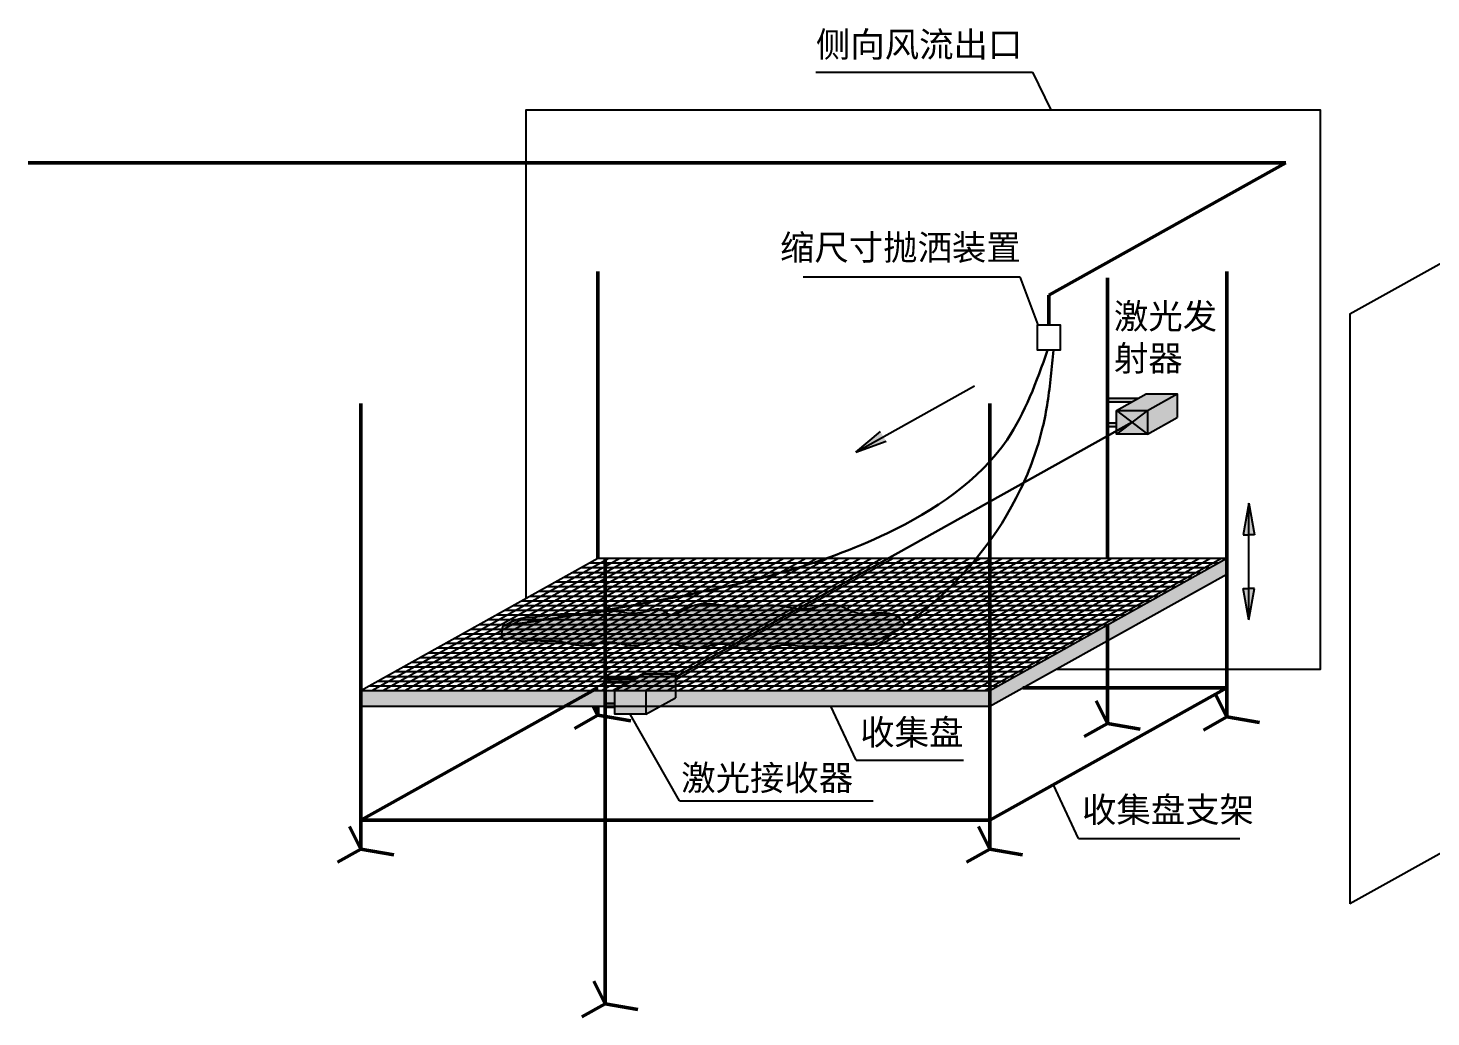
# Model space of a CAD drawing. Header units: millimetres. Extents: x -168 to 2937, y -666 to 1342.
# Drawn here: x 468.8 to 635.8, y 309.4 to 427.1 of the extents above; entities that cross this region are included whole.
import ezdxf

# ---------------------------------------------------------------- set-up
doc = ezdxf.new("R2010")
doc.units = ezdxf.units.MM
doc.linetypes.add('DASHED', pattern=[0.75, 0.5, -0.25])
doc.styles.add('说明', font='', dxfattribs={"height": 3})
doc.styles.get('说明').set_extended_font_data('SimSun')

msp = doc.modelspace()

# ---------------------------------------------------------------- hatches: boundary and pattern name
h = msp.add_hatch(color=3)
h.paths.add_polyline_path([(600.9076241436404, 383.0169395719651), (597.276747731288, 383.0169395719651), (597.276747731288, 382.5752599660073), (600.1159395434315, 382.5752599660073)])
h.paths.add_polyline_path([(598.3538532645406, 380.0793029937465), (597.276747731288, 380.0793029937465), (597.276747731288, 379.6376233877887), (598.3538532645406, 379.6376233877887)])
for color, points in [(5, [(605.5659723075026, 383.5583251577754), (601.8780258223225, 383.5583251577754), (598.3538532645406, 381.5921947742391), (602.0417997497208, 381.5921947742391)]), (150, [(605.5659723075028, 383.5583251577754), (602.0417997497208, 381.5921947742391), (602.0417997497208, 378.7660939189824), (605.5659723075028, 380.7322243025187)]), (256, [(567.3407079300175, 376.6284971265521), (570.5850342414998, 378.4942106499616), (570.2496877092957, 379.0773513970503)]), (256, [(570.9203807737041, 377.911069902873), (567.3407079300175, 376.6284971265521), (570.5850342414998, 378.4942106499616)]), (1, [(614.0790575404561, 370.5502591350814), (614.0790575404561, 366.8077278838011), (613.4063685873905, 366.8077278838011)]), (1, [(614.7517464935218, 366.8077278838011), (614.0790575404561, 370.5502591350814), (614.0790575404561, 366.8077278838011)]), (1, [(614.0790575404561, 356.6591158616014), (614.0790575404562, 360.4016471128818), (613.4063685873905, 360.4016471128818)]), (1, [(614.7517464935218, 360.4016471128818), (614.0790575404561, 356.6591158616014), (614.0790575404561, 360.4016471128818)]), (5, [(538.6428804787569, 348.2795360154057), (542.330826963937, 348.2795360154057), (545.8549995217189, 350.2456663989419), (542.1670530365387, 350.2456663989419)]), (150, [(542.330826963937, 348.2795360154057), (542.330826963937, 345.4534351601489), (545.8549995217189, 347.4195655436851), (545.8549995217189, 350.2456663989419)]), (2, [(542.330826963937, 345.4534351601489), (542.330826963937, 348.2795360154057), (538.6428804787569, 348.2795360154057), (538.6428804787569, 345.4534351601489)])]:
    msp.add_hatch(color=color).paths.add_polyline_path(points)
h = msp.add_hatch(color=2)
h.paths.add_polyline_path([(602.0417997497208, 381.5921947742391), (598.3538532645406, 381.5921947742391), (600.1978265071307, 380.1791443466108)])
h.paths.add_polyline_path([(602.0417997497208, 381.5921947742391), (600.1978265071307, 380.1791443466108), (602.0417997497208, 378.7660939189824)])
h.paths.add_polyline_path([(600.1978265071307, 380.1791443466108), (598.3538532645406, 378.7660939189824), (602.0417997497208, 378.7660939189824)])
h.paths.add_polyline_path([(600.1978265071307, 380.1791443466108), (598.3538532645406, 379.150394545277), (598.3538532645406, 378.7660939189824)], flags=17)
h.paths.add_polyline_path([(600.1978265071307, 380.1791443466108), (598.3538532645406, 381.5921947742391), (598.3538532645406, 379.150394545277)])
h = msp.add_hatch(color=255)
h.paths.add_polyline_path([(611.4671719824453, 362.1225497632599), (611.4671719824453, 363.999574409416), (595.5959855699689, 355.1450642182417), (598.9604413576701, 355.1450642182417)])
h.paths.add_polyline_path([(598.9604413576701, 355.1450642182417), (595.5959855699689, 355.1450642182417), (583.2737915201899, 348.2705313411262), (583.2737915201899, 346.39350669497)])
h.paths.add_polyline_path([(583.2737915201899, 348.2705313411262), (524.3168477932518, 348.2705313411262), (520.9523920055505, 346.39350669497), (583.2737915201899, 346.39350669497)])
h.paths.add_polyline_path([(524.3168477932518, 348.2705313411262), (508.4456613807754, 348.2705313411262), (508.4456613807754, 346.39350669497), (520.9523920055505, 346.39350669497)])
h = msp.add_hatch(color=140)
edge = h.paths.add_edge_path()
edge.add_spline(control_points=[(567.1078045475551, 357.6377983730556), (566.2961186901043, 357.95660441362), (564.5256501504848, 359.0006206393811), (561.2713772996726, 357.5011858499622), (557.4146350340365, 358.8462806795657), (552.7322590678461, 357.7672611685691), (549.0523081083466, 359.208166247695), (546.8417768149653, 357.8321506754565), (546.4704583722264, 357.6377983730556)], knot_values=[21.23040155068355, 21.23040155068355, 21.23040155068355, 21.23040155068355, 23.80191644475923, 26.90883749699029, 30.99147413144302, 35.47055070107217, 40.92934960696578, 42.06789289563804, 42.06789289563804, 42.06789289563804, 42.06789289563804], degree=3, periodic=0)
edge.add_line((546.4704583722264, 357.6377983730556), (567.1078045475551, 357.6377983730556))
edge = h.paths.add_edge_path()
edge.add_spline(control_points=[(571.7953966062792, 355.1450642182416), (572.2875214649987, 355.4658840282477), (572.7736825179747, 355.7957494365408), (573.2533627577645, 356.1350528752972)], knot_values=[38.24914659889313, 38.24914659889313, 38.24914659889313, 38.24914659889313, 40.00687960590923, 40.00687960590923, 40.00687960590923, 40.00687960590923], degree=3, periodic=0)
edge.add_spline(control_points=[(573.2533627577645, 356.1350528752973), (572.9818476761893, 356.4594981051019), (572.1925251873162, 357.4026940219057), (570.2055664461341, 357.6712720665816), (568.4339214297372, 357.2014391569618), (567.4792243148651, 357.4919157457849), (567.1078045475551, 357.6377983730556)], knot_values=[42.06789289563803, 42.06789289563803, 42.06789289563803, 42.06789289563803, 43.31246779569348, 45.68600114952036, 47.51707366834722, 48.69377454938908, 48.69377454938908, 48.69377454938908, 48.69377454938908], degree=3, periodic=0)
edge.add_line((567.1078045475551, 357.6377983730556), (546.4704583722263, 357.6377983730556))
edge.add_spline(control_points=[(546.4704583722264, 357.6377983730556), (545.9389386144026, 357.3595948775799), (545.2857531365439, 357.1167585223907), (544.7180945110235, 357.544599339343), (544.592605387593, 357.6377983730556)], knot_values=[19.14589793514648, 19.14589793514648, 19.14589793514648, 19.14589793514648, 20.77565337794911, 21.23040155068355, 21.23040155068355, 21.23040155068355, 21.23040155068355], degree=3, periodic=0)
edge.add_line((544.592605387593, 357.6377983730556), (542.2063956257376, 357.6377983730556))
edge.add_spline(control_points=[(542.2063956257375, 357.6377983730556), (541.4841041057417, 357.4801645741127), (540.5340929605266, 357.405800133178), (539.5730698776104, 357.5925848915053), (539.3155726958564, 357.6377983730556)], knot_values=[13.76922508624911, 13.76922508624911, 13.76922508624911, 13.76922508624911, 15.91041291948569, 16.69180168459071, 16.69180168459071, 16.69180168459071, 16.69180168459071], degree=3, periodic=0)
edge.add_line((539.3155726958566, 357.6377983730556), (536.747216860954, 357.6377983730556))
edge.add_spline(control_points=[(536.747216860938, 357.6377983730536), (536.7111641584863, 357.6331419628917), (536.6751057828549, 357.6284170731327), (536.6390418430308, 357.6236402592311)], knot_values=[11.07647859446061, 11.07647859446061, 11.07647859446061, 11.07647859446061, 11.18483868937462, 11.18483868937462, 11.18483868937462, 11.18483868937462], degree=3, periodic=0)
edge.add_line((536.6390418430308, 357.6236402592311), (536.6390418430308, 355.1450642182417))
edge.add_line((536.6390418430308, 355.1450642182417), (571.7953966062792, 355.1450642182417))
edge = h.paths.add_edge_path()
edge.add_line((536.6390418430308, 355.1450642182417), (534.0470877800923, 353.699017081696))
edge.add_spline(control_points=[(534.047087780089, 353.6990170816964), (534.2931541339804, 353.6575998455549), (535.2557088797018, 353.5479502161786), (536.8548478829766, 353.9650380801686), (538.7282419763245, 354.1118943815083), (540.5691141149277, 353.3778635207597), (543.1793673504901, 354.1798296389676), (546.0187355996122, 353.7593831410829), (548.7800004610058, 353.06991497839), (551.3664185162377, 354.3066752391567), (554.8039323541723, 352.468525245927), (558.2437436658838, 353.9938606589885), (561.1477461096559, 353.4222949204571), (563.1877005658293, 353.5733388755642), (565.1924469952329, 353.3788842881769), (567.2360378386475, 354.032098520232), (568.7559297698149, 353.6030243332805), (569.5124549818546, 353.7438309367759)], knot_values=[11.59944483250466, 11.59944483250466, 11.59944483250466, 11.59944483250466, 12.35183915300429, 14.54231154264063, 16.45575990681504, 17.89243121820617, 20.29761392828616, 24.24515229601366, 26.46752811943578, 28.58251929860627, 32.27899619593191, 36.89875887323735, 38.96562262110845, 41.02494242223023, 43.025424214374, 44.93105456690949, 47.35057299633272, 47.35057299633272, 47.35057299633272, 47.35057299633424], degree=3, periodic=0)
edge.add_spline(control_points=[(569.5124549818547, 353.7438309367753), (570.2859969906873, 354.1909397519992), (571.0475822197844, 354.6575585270655), (571.7953966062792, 355.1450642182416)], knot_values=[40.00687960590923, 40.00687960590923, 40.00687960590923, 40.00687960590923, 42.67786443216497, 42.67786443216497, 42.67786443216497, 42.67786443216497], degree=3, periodic=0)
edge.add_line((571.7953966062792, 355.1450642182417), (536.6390418430308, 355.1450642182417))
edge = h.paths.add_edge_path()
edge.add_spline(control_points=[(525.3916266525591, 355.9660710578049), (525.2139209731067, 355.7791246532582), (525.1662988028876, 355.2002220372635), (525.2143177224859, 354.0866882985038), (526.4920868549242, 354.8177920437569), (527.4074568327643, 353.9787150315295), (528.610553520147, 354.3558079383029), (530.0060083819858, 354.0911147963996), (531.8377552015227, 354.3223931375076), (533.2309347157993, 353.8363898011141), (534.047087780089, 353.6990170816964)], knot_values=[1.213769092487148, 1.213769092487207, 1.213769092487207, 1.213769092487207, 2.144050504641445, 2.742682054997386, 3.958987411837631, 4.833423113431671, 6.158384614112595, 7.337969264012979, 9.10390279468076, 11.59944483250466, 11.59944483250466, 11.59944483250466, 11.59944483250466], degree=3, periodic=0)
edge.add_line((534.0470877800919, 353.6990170816957), (536.6390418430308, 355.1450642182416))
edge.add_line((536.6390418430308, 355.1450642182417), (536.6390418430308, 357.6236402592311))
edge.add_spline(control_points=[(536.6390418430308, 357.6236402592311), (536.1273479560964, 357.5558643455514), (535.6145339188922, 357.4776353716761), (535.1009110363552, 357.4362414840239)], knot_values=[9.53900935437473, 9.53900935437473, 9.53900935437473, 9.53900935437473, 11.076478594436, 11.07647859446061, 11.07647859446061, 11.07647859446061], degree=3, periodic=0)
edge.add_spline(control_points=[(535.1009110363468, 357.4362414840211), (532.2710844725718, 356.9713622895535), (529.4350208885782, 356.538704718825), (526.5935753015908, 356.1350528752819)], knot_values=[67.04646882409786, 67.04646882409786, 67.04646882409786, 67.04646882409786, 75.66431107633738, 75.66431107633738, 75.66431107633738, 75.66431107633738], degree=3, periodic=0)
edge.add_spline(control_points=[(526.5935753015908, 356.1350528752819), (526.1930318995471, 356.0781522316819), (525.7923815515364, 356.0218279618867), (525.3916266525591, 355.9660710578049)], knot_values=[75.66431107633738, 75.66431107633738, 75.66431107633738, 75.66431107633738, 76.87912225195706, 76.87912225195706, 76.87912225195706, 76.87912225195706], degree=3, periodic=0)
edge = h.paths.add_edge_path(flags=17)
edge.add_spline(control_points=[(535.100911036347, 357.4362414840233), (533.8054163296495, 357.3318349940371), (531.7025788854316, 357.5419057943947), (529.2924703398538, 356.9893155975916), (527.3830892007519, 356.9834770013945), (526.3937086429783, 356.4732804395776), (525.7378128544292, 356.1350528752711)], knot_values=[0, 2.461852943724807e-11, 2.461852943724807e-11, 2.461852943724807e-11, 3.877909902330877, 6.269691330543512, 7.371661404789362, 9.539009354399349, 9.539009354399349, 9.539009354399349, 9.539009354399349], degree=3, periodic=0)
edge.add_spline(control_points=[(525.737812854429, 356.135052875271), (525.9804527369164, 356.1824127441316), (526.2870140193231, 356.1587328097014), (526.5935753017297, 356.1350528752711)], knot_values=[0, 0, 0, 0, 0.7671340923366422, 0.7671340923366422, 0.7671340923366422, 0.7671340923366422], degree=3, periodic=0)
edge.add_spline(control_points=[(526.5935753015908, 356.1350528752819), (529.4350208885782, 356.538704718825), (532.2710844725718, 356.9713622895535), (535.1009110363468, 357.4362414840211)], knot_values=[67.04646882409784, 67.04646882409784, 67.04646882409784, 67.04646882409784, 75.66431107633737, 75.66431107633737, 75.66431107633737, 75.66431107633737], degree=3, periodic=0)
h = msp.add_hatch(color=3)
h.paths.add_polyline_path([(541.1366053259778, 349.6707812254263), (537.5057289136254, 349.6707812254263), (537.5057289136254, 349.2291016194685), (540.3449207257689, 349.2291016194685)])
h.paths.add_polyline_path([(538.6428804787569, 346.7331446472078), (537.5057289136254, 346.7331446472078), (537.5057289136254, 346.29146504125), (538.6428804787569, 346.29146504125)])

# ---------------------------------------------------------------- linework, layer by layer
for p, q in [((562.5803562272592, 421.8394111896693), (588.357624092986, 421.8394111896694)), ((588.357624092986, 421.8394111896694), (590.5105066790093, 417.3341970804333)), ((626.1045488846642, 393.0634327957197), (678.4007771619308, 422.2394171365646)), ((561.0700956029425, 397.4709314026323), (586.8473634686693, 397.4709314026323)), ((586.8473634686693, 397.4709314026323), (589.0002460546925, 391.7796813212184)), ((600.9076241436404, 383.0169395719651), (597.276747731288, 383.0169395719651)), ((600.1159395434315, 382.5752599660073), (597.276747731288, 382.5752599660073)), ((598.3538532645406, 381.5921947742391), (602.0417997497208, 378.7660939189824)), ((602.0417997497208, 381.5921947742391), (598.3538532645406, 378.7660939189824)), ((567.3407079300175, 376.6284971265521), (570.2496877092957, 379.0773513970503)), ((598.3538532645406, 380.0793029937465), (597.276747731288, 380.0793029937465)), ((598.3538532645406, 379.6376233877887), (597.276747731288, 379.6376233877887)), ((567.3407079300175, 376.6284971265521), (570.9203807737041, 377.911069902873)), ((535.3125699015916, 354.4050275871712), (535.3125699015916, 354.4050275871712)), ((678.4007771619308, 352.0721323487217), (626.1045488846642, 322.8961480078767)), ((541.1366053259778, 349.6707812254263), (537.5057289136254, 349.6707812254263)), ((537.5057289136254, 349.6707812254263), (541.1366053259778, 349.6707812254263)), ((540.3449207257689, 349.2291016194685), (537.5057289136254, 349.2291016194685)), ((537.5057289136254, 349.2291016194685), (540.3449207257689, 349.2291016194685)), ((545.8549995217189, 350.2456663989419), (542.330826963937, 348.2795360154057)), ((538.6428804787569, 346.7331446472078), (537.5057289136254, 346.7331446472078)), ((537.5057289136254, 346.7331446472078), (538.6428804787569, 346.7331446472078)), ((538.6428804787569, 346.29146504125), (537.5057289136254, 346.29146504125)), ((537.5057289136254, 346.29146504125), (538.6428804787569, 346.29146504125)), ((538.6428804787569, 346.29146504125), (538.6428804787569, 346.7331446472078)), ((567.3533733507245, 340.0038080803839), (564.3419344664871, 346.39350669497)), ((546.3528840103941, 335.1481504397906), (540.486853721347, 345.4534351601489)), ((567.3533733507245, 340.0038080803839), (580.1519864583256, 340.0038080803839)), ((593.8388099793606, 330.6800140832511), (590.8273710951232, 337.0697126978372)), ((546.3528840103941, 335.1481504397906), (569.3903876040761, 335.1481504397906)), ((593.8388099793606, 330.6800140832511), (613.0367296407622, 330.6800140832511))]:
    msp.add_line(p, q)
at = {"color": 150, "lineweight": 50, "ltscale": 5}
for p in [(468.8357155085957, 411.0236280021919), (590.2985953251692, 395.294584933902)]:
    msp.add_line(p, (618.4919757874245, 411.0236280021919), dxfattribs=at)
at = {"color": 252, "lineweight": 50, "ltscale": 5}
for p, q in [((536.6390418430308, 363.999574409416), (536.6390418430308, 398.1231715853176)), ((597.276747731288, 363.999574409416), (597.276747731288, 397.3462881445705)), ((611.4671719824453, 362.1225497632599), (611.4671719824452, 398.1231715853177)), ((508.4456613807754, 346.39350669497), (508.4456613807754, 382.3941285170278)), ((583.2737915201899, 346.3935066949701), (583.2737915201899, 382.3941285170278)), ((537.5057289136254, 330.6534160628772), (537.5057289136254, 364.0001297980317)), ((611.4671719824453, 362.1225497632599), (611.4671719824453, 345.1225497632599)), ((597.276747731288, 356.139716163745), (597.2767477312881, 344.3456663225127)), ((508.4456613807754, 332.855582412434), (536.6390418430308, 348.5846254807239)), ((583.2737915201899, 332.855582412434), (611.4671719824452, 348.5846254807239)), ((587.2012424971215, 348.584625480724), (611.4671719824453, 348.584625480724)), ((508.4456613807754, 346.39350669497), (508.4456613807754, 329.39350669497)), ((583.2737915201899, 346.39350669497), (583.2737915201899, 329.39350669497)), ((533.8540065011199, 343.7688802143082), (536.6390418430308, 345.3226470958026)), ((594.4917123893772, 342.7918994410182), (597.2767477312881, 344.3456663225126)), ((608.6821366405344, 343.5687828817655), (611.4671719824453, 345.1225497632598)), ((508.4456613807754, 332.855582412434), (583.2737915201899, 332.855582412434)), ((537.5057289136254, 330.6534160628772), (537.5057289136255, 310.999507975974)), ((505.6606260388646, 327.8397398134756), (508.4456613807754, 329.39350669497)), ((580.4887561782791, 327.8397398134755), (583.2737915201899, 329.3935066949699)), ((534.7206935717146, 309.4457410944795), (537.5057289136255, 310.9995079759739))]:
    msp.add_line(p, q, dxfattribs=at)
at = {"color": 150, "lineweight": 50}
msp.add_line((590.2985953251692, 391.7796813212184), (590.2985953251692, 395.294584933902), dxfattribs=at)
at = {"color": 7, "ltscale": 5}
for p, q in [((567.3407079300175, 376.6284971265522), (581.4373981611452, 384.4930186606971)), ((598.3538532645406, 381.5921947742391), (601.8780258223225, 383.5583251577754)), ((602.0417997497208, 381.5921947742391), (605.5659723075026, 383.5583251577754)), ((602.0417997497208, 378.7660939189824), (605.5659723075028, 380.7322243025187)), ((522.7617116979976, 348.2705313411262), (550.9550921602529, 363.999574409416)), ((524.063170817745, 348.2705313411262), (552.2565512800004, 363.999574409416)), ((525.3646299374925, 348.2705313411262), (553.5580103997479, 363.999574409416)), ((526.66608905724, 348.2705313411262), (554.8594695194954, 363.999574409416)), ((527.9675481769875, 348.2705313411262), (556.1609286392428, 363.999574409416)), ((529.269007296735, 348.2705313411262), (557.4623877589903, 363.999574409416)), ((530.5704664164824, 348.2705313411262), (558.7638468787377, 363.999574409416)), ((531.8719255362299, 348.2705313411262), (560.0653059984852, 363.999574409416)), ((533.1733846559773, 348.2705313411262), (561.3667651182327, 363.999574409416)), ((534.4748437757248, 348.2705313411262), (562.6682242379802, 363.999574409416)), ((535.7763028954723, 348.2705313411262), (563.9696833577277, 363.999574409416)), ((537.0777620152198, 348.2705313411262), (565.2711424774751, 363.999574409416)), ((538.3792211349672, 348.2705313411262), (566.5726015972225, 363.999574409416)), ((539.6806802547147, 348.2705313411262), (567.87406071697, 363.999574409416)), ((540.9821393744622, 348.2705313411262), (569.1755198367175, 363.999574409416)), ((542.2835984942096, 348.2705313411262), (570.476978956465, 363.999574409416)), ((543.5850576139571, 348.2705313411262), (571.7784380762125, 363.999574409416)), ((544.8865167337046, 348.2705313411262), (573.0798971959599, 363.999574409416)), ((546.1879758534521, 348.2705313411262), (574.3813563157074, 363.999574409416)), ((547.4894349731995, 348.2705313411262), (575.6828154354548, 363.999574409416)), ((548.790894092947, 348.2705313411262), (576.9842745552023, 363.999574409416)), ((550.0923532126944, 348.2705313411262), (578.2857336749498, 363.999574409416)), ((551.3938123324419, 348.2705313411262), (579.5871927946973, 363.999574409416)), ((552.6952714521894, 348.2705313411262), (580.8886519144447, 363.999574409416)), ((553.996730571937, 348.2705313411262), (582.1901110341922, 363.999574409416)), ((555.2981896916843, 348.2705313411262), (583.4915701539397, 363.999574409416)), ((556.5996488114318, 348.2705313411262), (584.7930292736871, 363.999574409416)), ((557.9011079311792, 348.2705313411262), (586.0944883934346, 363.999574409416)), ((559.2025670509267, 348.2705313411262), (587.3959475131821, 363.999574409416)), ((560.5040261706743, 348.2705313411262), (588.6974066329296, 363.999574409416)), ((580.0259129668864, 348.2705313411262), (608.2192934291417, 363.999574409416)), ((581.3273720866338, 348.2705313411262), (609.520752548889, 363.999574409416)), ((582.6288312063813, 348.2705313411262), (610.8222116686366, 363.999574409416)), ((538.6428804787569, 348.2795360154057), (542.1670530365387, 350.2456663989419)), ((538.6428804787569, 348.2795360154057), (542.1670530365387, 350.2456663989419)), ((542.330826963937, 345.4534351601489), (545.854999521719, 347.4195655436852)), ((542.330826963937, 345.4534351601489), (545.854999521719, 347.4195655436852))]:
    msp.add_line(p, q, dxfattribs=at)
at = {"color": 6, "lineweight": 30, "ltscale": 5}
msp.add_line((545.854999521719, 349.8613657726473), (600.1978265071307, 380.1791443466108), dxfattribs=at)
at = {"color": 1}
for p, q in [((614.0790575404561, 370.5502591350814), (613.4063685873905, 366.8077278838011)), ((614.0790575404561, 356.6591158616014), (614.0790575404562, 370.5502591350818)), ((614.0790575404561, 370.5502591350814), (614.7517464935218, 366.8077278838011)), ((613.4063685873905, 366.8077278838011), (614.0790575404561, 366.8077278838011)), ((614.7517464935218, 366.8077278838011), (614.0790575404561, 366.8077278838011)), ((614.0790575404561, 356.6591158616014), (613.4063685873905, 360.4016471128818)), ((613.4063685873905, 360.4016471128818), (614.0790575404561, 360.4016471128818)), ((614.0790575404561, 356.6591158616014), (614.7517464935218, 360.4016471128818)), ((614.7517464935218, 360.4016471128818), (614.0790575404561, 360.4016471128818))]:
    msp.add_line(p, q, dxfattribs=at)
at = {"ltscale": 5}
for p, q in [((508.4456613807754, 348.2705313411262), (536.6390418430308, 363.999574409416)), ((509.7471205005229, 348.2705313411262), (537.9405009627783, 363.999574409416)), ((511.0485796202704, 348.2705313411262), (539.2419600825257, 363.999574409416)), ((512.3500387400179, 348.2705313411262), (540.5434192022732, 363.999574409416)), ((513.6514978597653, 348.2705313411262), (541.8448783220206, 363.999574409416)), ((514.9529569795128, 348.2705313411262), (543.1463374417681, 363.999574409416)), ((516.2544160992602, 348.2705313411262), (544.4477965615156, 363.999574409416)), ((517.5558752190077, 348.2705313411262), (545.7492556812631, 363.999574409416)), ((518.8573343387552, 348.2705313411262), (547.0507148010106, 363.999574409416)), ((520.1587934585027, 348.2705313411262), (548.352173920758, 363.999574409416)), ((521.4602525782501, 348.2705313411262), (549.6536330405054, 363.999574409416)), ((536.6390418430308, 363.999574409416), (611.4671719824452, 363.999574409416)), ((561.8054852904218, 348.2705313411262), (589.998865752677, 363.999574409416)), ((563.1069444101693, 348.2705313411262), (591.3003248724245, 363.999574409416)), ((564.4084035299167, 348.2705313411262), (592.6017839921719, 363.999574409416)), ((565.7098626496642, 348.2705313411262), (593.9032431119194, 363.999574409416)), ((567.0113217694116, 348.2705313411262), (595.2047022316669, 363.999574409416)), ((568.3127808891591, 348.2705313411262), (596.5061613514144, 363.999574409416)), ((569.6142400089066, 348.2705313411262), (597.807620471162, 363.999574409416)), ((570.9156991286541, 348.2705313411262), (599.1090795909093, 363.999574409416)), ((572.2171582484016, 348.2705313411262), (600.4105387106569, 363.999574409416)), ((573.518617368149, 348.2705313411262), (601.7119978304042, 363.999574409416)), ((574.8200764878964, 348.2705313411262), (603.0134569501517, 363.999574409416)), ((576.1215356076439, 348.2705313411262), (604.3149160698993, 363.999574409416)), ((577.4229947273914, 348.2705313411262), (605.6163751896468, 363.999574409416)), ((578.7244538471389, 348.2705313411262), (606.9178343093942, 363.999574409416)), ((533.6332487025971, 362.3226470958027), (608.4613788420116, 362.3226470958027)), ((534.64075219547, 362.8847317259897), (609.4688823348845, 362.8847317259897)), ((535.6482556883429, 363.4468163561768), (610.4763858277573, 363.4468163561768)), ((530.6107382239786, 360.6363932052415), (605.438868363393, 360.6363932052415)), ((531.6182417168515, 361.1984778354285), (606.4463718562658, 361.1984778354285)), ((532.6257452097243, 361.7605624656156), (607.4538753491388, 361.7605624656156)), ((527.58822774536, 358.9501393146803), (602.4163578847745, 358.9501393146803)), ((528.5957312382328, 359.5122239448674), (603.4238613776472, 359.5122239448674)), ((529.6032347311057, 360.0743085750544), (604.4313648705202, 360.0743085750544)), ((524.5657172667413, 357.2638854241192), (599.3938474061558, 357.2638854241192)), ((525.5732207596142, 357.8259700543062), (600.4013508990287, 357.8259700543062)), ((526.580724252487, 358.3880546844932), (601.4088543919015, 358.3880546844932)), ((521.5432067881227, 355.577631533558), (596.3713369275372, 355.577631533558)), ((521.5432067881227, 355.577631533558), (596.3713369275372, 355.577631533558)), ((522.5507102809956, 356.139716163745), (597.37884042041, 356.139716163745)), ((523.5582137738685, 356.7018007939321), (598.3863439132829, 356.7018007939321)), ((518.5206963095042, 353.8913776429968), (593.3488264489185, 353.8913776429968)), ((519.528199802377, 354.4534622731838), (594.3563299417915, 354.4534622731838)), ((520.5357032952498, 355.0155469033709), (595.3638334346643, 355.0155469033709)), ((515.4981858308855, 352.2051237524356), (590.3263159702999, 352.2051237524356)), ((516.5056893237584, 352.7672083826227), (591.3338194631729, 352.7672083826227)), ((517.5131928166313, 353.3292930128097), (592.3413229560457, 353.3292930128097)), ((513.4831788451397, 351.0809544920615), (588.3113089845542, 351.0809544920615)), ((514.4906823380127, 351.6430391222485), (589.3188124774271, 351.6430391222485)), ((510.4606683665212, 349.3947006015003), (585.2887985059356, 349.3947006015003)), ((511.468171859394, 349.9567852316874), (586.2963019988085, 349.9567852316874)), ((512.4756753522669, 350.5188698618745), (587.3038054916814, 350.5188698618745)), ((509.4531648736483, 348.8326159713133), (584.2812950130627, 348.8326159713133))]:
    msp.add_line(p, q, dxfattribs=at)
at = {"color": 253, "ltscale": 5}
for p, q in [((583.2737915201899, 348.2705313411262), (611.4671719824452, 363.999574409416)), ((583.2737915201899, 346.39350669497), (611.4671719824452, 362.1225497632599)), ((508.4456613807754, 348.2705313411262), (583.2737915201899, 348.2705313411262)), ((508.4456613807754, 346.39350669497), (583.2737915201899, 346.39350669497))]:
    msp.add_line(p, q, dxfattribs=at)
at = {"color": 252, "lineweight": 50}
for p, q in [((611.4671719824453, 345.1225497632599), (610.1217578056784, 347.8133608345583)), ((536.6390418430308, 345.3226470958026), (536.1036086045494, 346.39350669497)), ((597.2767477312881, 344.3456663225127), (595.9313335545212, 347.0364773938111)), ((536.6390418430308, 345.3226470958026), (540.5384282269813, 344.6673715123121)), ((597.2767477312881, 344.3456663225127), (601.1761341152386, 343.6903907390222)), ((611.4671719824453, 345.1225497632599), (615.3665583663958, 344.4672741797694)), ((508.4456613807754, 329.39350669497), (507.1002472040086, 332.0843177662684)), ((583.2737915201899, 329.39350669497), (581.928377343423, 332.0843177662684)), ((508.4456613807754, 329.39350669497), (512.345047764726, 328.7382311114795)), ((583.2737915201899, 329.39350669497), (587.1731779041405, 328.7382311114795)), ((537.5057289136255, 310.9995079759739), (536.1603147368586, 313.6903190472723)), ((537.5057289136255, 310.9995079759739), (541.405115297576, 310.3442323924834))]:
    msp.add_line(p, q, dxfattribs=at)
at = {"color": 252, "linetype": 'DASHED', "lineweight": 50, "ltscale": 5}
msp.add_line((536.6390418430308, 346.39350669497), (536.6390418430308, 345.3226470958027), dxfattribs=at)
for points in [[(528.1134619170612, 359.2431666413851), (528.1134619170612, 417.3341970804333), (622.5864310492784, 417.3341970804333), (622.5864310492784, 350.7696866210247), (591.1178355024508, 350.7696866210247)], [(626.1045488846642, 393.0634327957197), (626.1045488846642, 322.8961480078767)], [(601.8780258223226, 383.5583251577754), (605.5659723075028, 383.5583251577754), (605.5659723075028, 380.7322243025186)], [(542.1670530365388, 350.2456663989419), (545.854999521719, 350.2456663989419), (545.854999521719, 347.4195655436851)], [(542.1670530365387, 350.2456663989419), (545.8549995217189, 350.2456663989419), (545.8549995217189, 347.4195655436851)], [(542.1670530365387, 350.2456663989419), (545.8549995217189, 350.2456663989419), (545.8549995217189, 347.4195655436851)]]:
    msp.add_lwpolyline(points)
for points in [[(588.9385825078393, 391.7796813212184), (591.6586081424991, 391.7796813212184), (591.6586081424991, 388.7422369830765), (588.9385825078393, 388.7422369830765)], [(598.3538532645406, 381.5921947742391), (602.0417997497208, 381.5921947742391), (602.0417997497208, 378.7660939189824), (598.3538532645406, 378.7660939189824)], [(538.6428804787569, 348.2795360154057), (542.330826963937, 348.2795360154057), (542.330826963937, 345.4534351601489), (538.6428804787569, 345.4534351601489)], [(538.6428804787569, 348.2795360154057), (542.330826963937, 348.2795360154057), (542.330826963937, 345.4534351601489), (538.6428804787569, 345.4534351601489)]]:
    msp.add_lwpolyline(points, close=True)
at = {"color": 150, "lineweight": 30, "ltscale": 5}
for points, knots in [([(590.1393224674262, 388.7422369830765), (588.8153682901399, 385.0070429972287), (585.4412882602254, 375.4879496239691), (568.7857406151253, 364.4588420051325), (547.6729174513523, 359.4492921663654), (532.1949383022588, 356.9126136853786), (525.3916266525591, 355.9660710578049)], [0, 0, 0, 0, 11.67433637300789, 29.75189466104318, 56.25619526000038, 76.87912225195709, 76.87912225195709, 76.87912225195709, 76.87912225195709]), ([(590.8295048509794, 388.7422369830765), (590.739111928643, 387.7086822443206), (590.4694002977313, 384.6247932957082), (589.6588366038073, 378.974793363049), (585.9445553054766, 368.7364847326505), (578.985528896857, 360.0931069663959), (572.333696754213, 355.4560409360085), (570.7029184386231, 354.4534622731838)], [0, 0, 0, 0, 3.113446757283894, 9.28980699990715, 17.05909035494869, 35.57022206271471, 41.29633532068569, 41.29633532068569, 41.29633532068569, 41.29633532068569])]:
    msp.add_open_spline(points, degree=3, knots=knots, dxfattribs=at)
for points in [[(525.7378128544292, 356.1350528752711), (527.7552929563135, 356.926994270312), (528.8538480815253, 357.0136815323773), (531.2244149576716, 357.3315354077049), (535.1009110363717, 357.4362414840252), (538.8095205694117, 357.7139214097872), (540.0861666868575, 357.5113739527445), (542.6799859742434, 357.7544307849781), (544.1795375705628, 357.8962138886905), (544.9698418548214, 357.3898458271716), (547.6041901061747, 358.2405438683576), (553.0629520242992, 358.2606390473464), (557.5389625472744, 358.4263397257272), (561.6005284302039, 358.0120880297754), (564.6674239275194, 358.5091900649176), (568.2316550955102, 357.3492858973403), (570.0552147612154, 357.5149865757211), (572.3761091418596, 357.0178851216667), (573.2533627577645, 356.1350528752973)], [(526.5935753017297, 356.1350528752711), (525.3916266525591, 355.9660710578049), (525.183500529102, 355.0593698818188), (525.293871852637, 354.4710010315024), (526.5079516328394, 354.5445469925201), (527.3173371972377, 354.213589586853), (528.6417883009751, 354.2503625673618), (529.819077958578, 354.1768166063442), (531.5850114892457, 354.1768166063442), (534.7857664914493, 353.6252207365366), (536.9563942379211, 353.9194051616948), (538.8694892147234, 353.9561781422036), (540.2675205636597, 353.6252207365366), (542.6588890457283, 353.882632181186), (546.5954503228679, 353.5884477560278), (548.8028681919391, 353.3310363113784), (550.8631246148759, 353.8090856390805), (554.5025454884089, 353.1621257038803), (559.0918872510019, 353.6914170988076), (561.1512070521237, 353.5149866338319), (563.2105268532455, 353.5149866338319), (565.2110086453893, 353.5149866338319), (567.0938153753141, 353.8090374087915), (569.5124549818561, 353.7438309367761), (571.7953966062792, 355.1450642182417)]]:
    msp.add_spline(points, degree=3)

# ---------------------------------------------------------------- texts
at = {"char_height": 3, "attachment_point": 1, "style": '说明'}
for s, width, insert in [('侧向风流出口', 32.63597356161586, (562.5803562272592, 426.6194818696079)), ('缩尺寸抛洒装置', 32.63597356161586, (558.30681299401, 402.4754838470557)), ('激光发射器', 13.66213636864427, (598.0385920926819, 394.2945822512191)), ('收集盘', 32.63597356161586, (567.8523796488821, 344.8131930438132)), ('激光接收器', 25.53057111405531, (546.5546415522659, 339.3898896375232)), ('收集盘支架', 32.63597356161586, (594.2401724975655, 335.5906053690146))]:
    msp.add_mtext_dynamic_manual_height_columns(s, width=width, gutter_width=15, heights=[0], dxfattribs=dict(at, insert=insert))

doc.saveas('drawing.dxf')
